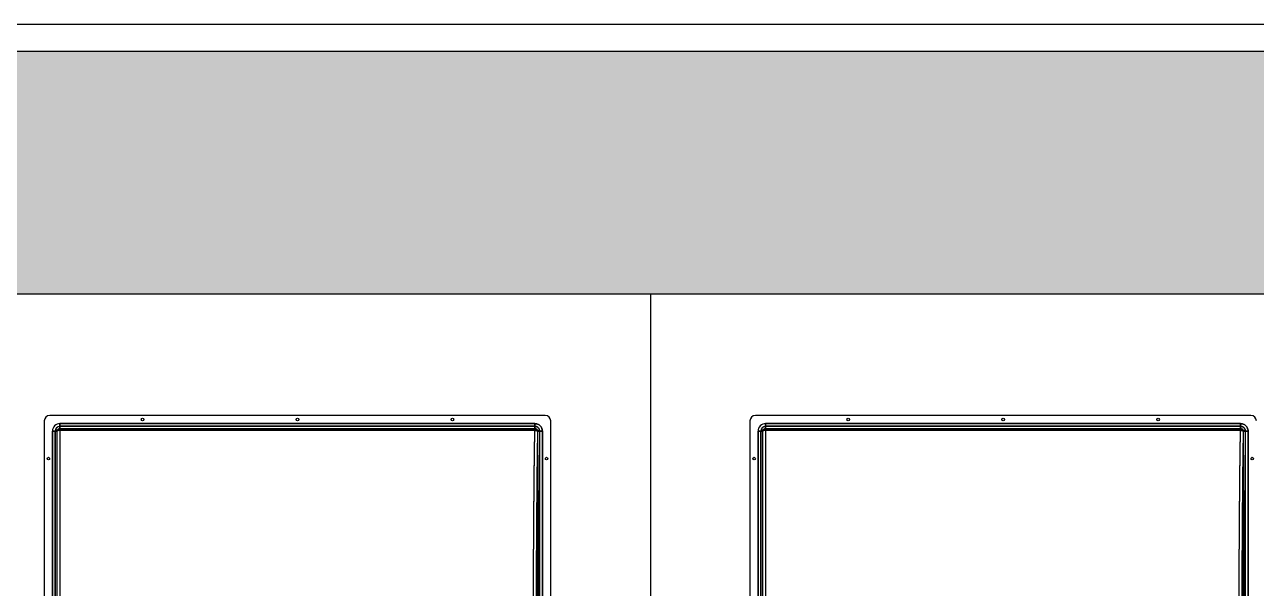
# Model space of a CAD drawing. Extents: x -36.1 to 57, y 1.4 to 46.9.
# Drawn here: x 29.9 to 32.186, y 5.504 to 6.55 of the extents above; entities that cross this region are included whole.
import ezdxf

# ---------------------------------------------------------------- set-up
doc = ezdxf.new("R2010")
doc.units = 0
doc.header["$LTSCALE"] = 0.02
for name, color, linetype in [('A-HACHU', 250, 'CONTINUOUS'), ('CARENAGEM', 1, 'CONTINUOUS'), ('DIVISORIA', 5, 'CONTINUOUS'), ('PAREDES', 7, 'CONTINUOUS')]:
    doc.layers.add(name, color=color, linetype=linetype)

msp = doc.modelspace()

# ---------------------------------------------------------------- hatches: boundary and pattern name
at = {"layer": 'A-HACHU'}
h = msp.add_hatch(dxfattribs=at)
h.set_pattern_fill('HONEY', color=256, scale=0.02, angle=0.01, style=0)
h.paths.add_polyline_path([(26.8311, 6.5005), (26.8311, 3.9659), (27.1311, 3.7356), (27.1311, 6.0505), (37.6119, 6.0505), (37.6119, 3.6505), (37.9119, 3.6505), (37.9119, 6.5005)])

# ---------------------------------------------------------------- linework, layer by layer
at = {"layer": 'CARENAGEM', "linetype": 'Continuous'}
for p, q in [((29.9364, 5.8148), (29.9364, 3.7948)), ((29.9364, 5.8148), (29.9364, 3.7948)), ((29.9364, 5.8148), (29.9364, 5.8148)), ((30.8664, 5.8248), (29.9464, 5.8248)), ((30.8664, 5.8248), (29.9464, 5.8248)), ((29.9464, 5.8248), (29.9464, 5.8248)), ((30.847, 5.8098), (29.9654, 5.8098)), ((29.9654, 5.8098), (30.847, 5.8098)), ((29.9654, 5.8048), (29.9654, 5.8098)), ((29.9654, 5.8098), (29.9654, 5.8008)), ((30.847, 5.8048), (30.847, 5.8098)), ((30.847, 5.8098), (30.847, 5.8008)), ((30.8664, 5.8248), (30.8664, 5.8248)), ((30.8764, 3.7948), (30.8764, 5.8148)), ((30.8764, 3.7948), (30.8764, 5.8148)), ((30.8764, 5.8148), (30.8764, 5.8148)), ((31.2464, 5.8148), (31.2464, 3.7948)), ((31.2464, 5.8148), (31.2464, 3.7948)), ((31.2464, 5.8148), (31.2464, 5.8148)), ((32.1764, 5.8248), (31.2564, 5.8248)), ((32.1764, 5.8248), (31.2564, 5.8248)), ((31.2564, 5.8248), (31.2564, 5.8248)), ((31.2754, 5.8098), (32.1571, 5.8098)), ((32.1571, 5.8098), (31.2754, 5.8098)), ((31.2754, 5.8098), (31.2754, 5.8008)), ((31.2754, 5.8048), (31.2754, 5.8098)), ((32.1571, 5.8098), (32.1571, 5.8008)), ((32.1571, 5.8048), (32.1571, 5.8098)), ((32.1764, 5.8248), (32.1764, 5.8248)), ((29.9514, 5.7958), (29.9514, 3.8138)), ((29.9514, 3.8138), (29.9514, 5.7958)), ((29.9564, 5.7958), (29.9514, 5.7958)), ((29.9514, 5.7958), (29.9604, 5.7958)), ((29.9564, 5.7958), (29.9564, 3.8138)), ((29.9564, 3.8138), (29.9564, 5.7958)), ((29.9564, 5.7958), (29.9564, 5.7958)), ((29.9604, 3.8138), (29.9604, 5.7958)), ((29.9604, 3.8138), (29.9604, 5.7958)), ((29.9604, 5.7958), (29.9604, 5.7958)), ((30.847, 5.8048), (29.9654, 5.8048)), ((29.9654, 5.8048), (30.8467, 5.8048)), ((29.9654, 5.8048), (29.9654, 5.8048)), ((29.9654, 5.7984), (29.9654, 5.8048)), ((29.9654, 5.8008), (30.847, 5.8008)), ((29.9654, 5.8008), (30.8467, 5.8008)), ((29.9654, 5.8008), (29.9654, 5.8008)), ((29.9654, 5.7972), (29.9654, 5.8008)), ((29.9654, 5.7984), (29.9654, 3.8111)), ((30.8467, 5.7984), (29.9654, 5.7984)), ((29.9654, 5.7972), (29.9654, 3.8123)), ((30.8467, 5.7972), (29.9654, 5.7972)), ((30.8467, 5.8048), (30.847, 5.8048)), ((30.8467, 5.7984), (30.8467, 5.8048)), ((30.8467, 5.8008), (30.847, 5.8008)), ((30.8467, 5.7972), (30.8467, 5.8008)), ((30.852, 5.7958), (30.8517, 5.7958)), ((30.852, 5.7958), (30.852, 3.8138)), ((30.852, 5.7958), (30.861, 5.7958)), ((30.856, 5.7958), (30.8557, 5.7958)), ((30.856, 3.8138), (30.856, 5.7958)), ((30.861, 5.7958), (30.856, 5.7958)), ((30.861, 3.8138), (30.861, 5.7958)), ((30.861, 5.7958), (30.861, 3.8138)), ((31.2614, 3.8138), (31.2614, 5.7958)), ((31.2614, 5.7958), (31.2614, 3.8138)), ((31.2614, 5.7958), (31.2704, 5.7958)), ((31.2664, 5.7958), (31.2614, 5.7958)), ((31.2664, 3.8138), (31.2664, 5.7958)), ((31.2664, 5.7958), (31.2664, 3.8138)), ((31.2664, 5.7958), (31.2664, 5.7958)), ((31.2704, 3.8138), (31.2704, 5.7958)), ((31.2704, 3.8138), (31.2704, 5.7958)), ((31.2704, 5.7958), (31.2704, 5.7958)), ((31.2754, 5.8048), (32.1568, 5.8048)), ((32.1571, 5.8048), (31.2754, 5.8048)), ((31.2754, 5.7984), (31.2754, 5.8048)), ((31.2754, 5.8048), (31.2754, 5.8048)), ((31.2754, 5.8008), (32.1568, 5.8008)), ((31.2754, 5.8008), (32.1571, 5.8008)), ((31.2754, 5.7972), (31.2754, 5.8008)), ((31.2754, 5.8008), (31.2754, 5.8008)), ((32.1568, 5.7984), (31.2754, 5.7984)), ((31.2754, 5.7984), (31.2754, 3.8111)), ((32.1568, 5.7972), (31.2754, 5.7972)), ((31.2754, 5.7972), (31.2754, 3.8123)), ((32.1568, 5.7984), (32.1568, 5.8048)), ((32.1568, 5.8048), (32.1571, 5.8048)), ((32.1568, 5.7972), (32.1568, 5.8008)), ((32.1568, 5.8008), (32.1571, 5.8008)), ((32.1621, 5.7958), (32.1618, 5.7958)), ((32.1621, 5.7958), (32.1621, 3.8138)), ((32.1621, 5.7958), (32.1711, 5.7958)), ((32.1661, 5.7958), (32.1658, 5.7958)), ((32.1661, 3.8138), (32.1661, 5.7958)), ((32.1711, 5.7958), (32.1661, 5.7958)), ((32.1711, 5.7958), (32.1711, 3.8138)), ((32.1711, 3.8138), (32.1711, 5.7958))]:
    msp.add_line(p, q, dxfattribs=at)
at = {"layer": 'CARENAGEM', "linetype": 'Continuous', "flags": 128}
for points in [[(30.861, 5.7958), (30.8609, 5.7975), (30.8606, 5.7991), (30.8601, 5.8007), (30.8594, 5.8023), (30.8586, 5.8037), (30.8575, 5.8051), (30.8563, 5.8062), (30.855, 5.8073), (30.8535, 5.8082), (30.852, 5.8089), (30.8504, 5.8094), (30.8487, 5.8097), (30.847, 5.8098)], [(30.847, 5.8098), (30.8487, 5.8097), (30.8504, 5.8094), (30.852, 5.8089), (30.8535, 5.8082), (30.855, 5.8073), (30.8563, 5.8062), (30.8575, 5.8051), (30.8586, 5.8037), (30.8594, 5.8023), (30.8601, 5.8007), (30.8606, 5.7991), (30.8609, 5.7975), (30.861, 5.7958)], [(32.1571, 5.8098), (32.1588, 5.8097), (32.1605, 5.8094), (32.1621, 5.8089), (32.1636, 5.8082), (32.1651, 5.8073), (32.1664, 5.8062), (32.1676, 5.8051), (32.1687, 5.8037), (32.1695, 5.8023), (32.1702, 5.8007), (32.1707, 5.7991), (32.171, 5.7975), (32.1711, 5.7958)], [(32.1711, 5.7958), (32.171, 5.7975), (32.1707, 5.7991), (32.1702, 5.8007), (32.1695, 5.8023), (32.1687, 5.8037), (32.1676, 5.8051), (32.1664, 5.8062), (32.1651, 5.8073), (32.1636, 5.8082), (32.1621, 5.8089), (32.1605, 5.8094), (32.1588, 5.8097), (32.1571, 5.8098)], [(29.9654, 5.7984), (29.9639, 5.7984), (29.9626, 5.7983), (29.9613, 5.7981), (29.9601, 5.7979), (29.959, 5.7976), (29.9581, 5.7973), (29.9573, 5.797), (29.9568, 5.7966), (29.9565, 5.7962), (29.9564, 5.7958)], [(29.9654, 5.7972), (29.9644, 5.7972), (29.9634, 5.7971), (29.9626, 5.797), (29.9618, 5.7968), (29.9612, 5.7966), (29.9607, 5.7963), (29.9605, 5.7961), (29.9604, 5.7958)], [(30.8467, 3.8111), (30.8459, 3.8992), (30.845, 3.9878), (30.8443, 4.0771), (30.8437, 4.1669), (30.8431, 4.2572), (30.8427, 4.3478), (30.8423, 4.4388), (30.842, 4.5301), (30.8418, 4.6215), (30.8416, 4.7131), (30.8416, 4.8048), (30.8416, 4.8964), (30.8418, 4.988), (30.842, 5.0795), (30.8423, 5.1707), (30.8427, 5.2617), (30.8431, 5.3524), (30.8437, 5.4426), (30.8443, 5.5324), (30.845, 5.6217), (30.8459, 5.7104), (30.8467, 5.7984)], [(30.8467, 3.8123), (30.8459, 3.9002), (30.845, 3.9888), (30.8443, 4.078), (30.8437, 4.1677), (30.8431, 4.2578), (30.8427, 4.3484), (30.8423, 4.4393), (30.842, 4.5304), (30.8418, 4.6217), (30.8416, 4.7132), (30.8416, 4.8048), (30.8416, 4.8963), (30.8418, 4.9878), (30.842, 5.0791), (30.8423, 5.1703), (30.8427, 5.2612), (30.8431, 5.3517), (30.8437, 5.4419), (30.8443, 5.5316), (30.845, 5.6207), (30.8459, 5.7093), (30.8467, 5.7972)], [(30.8517, 5.7958), (30.8508, 5.708), (30.85, 5.6195), (30.8493, 5.5305), (30.8487, 5.4409), (30.8481, 5.3509), (30.8477, 5.2605), (30.8473, 5.1698), (30.847, 5.0787), (30.8467, 4.9875), (30.8466, 4.8962), (30.8466, 4.8048), (30.8466, 4.7134), (30.8467, 4.622), (30.847, 4.5308), (30.8473, 4.4398), (30.8477, 4.349), (30.8481, 4.2586), (30.8487, 4.1686), (30.8493, 4.079), (30.85, 3.99), (30.8508, 3.9016), (30.8517, 3.8138)], [(30.8467, 5.8048), (30.8482, 5.8047), (30.8495, 5.8043), (30.8508, 5.8038), (30.852, 5.8031), (30.8531, 5.8021), (30.854, 5.8011), (30.8548, 5.7999), (30.8553, 5.7986), (30.8556, 5.7972), (30.8557, 5.7958)], [(30.8467, 5.8008), (30.8477, 5.8007), (30.8487, 5.8004), (30.8495, 5.7999), (30.8503, 5.7993), (30.8509, 5.7985), (30.8514, 5.7977), (30.8516, 5.7967), (30.8517, 5.7958)], [(30.8467, 5.7984), (30.8481, 5.7984), (30.8495, 5.7982), (30.8507, 5.7981), (30.8519, 5.7979), (30.853, 5.7976), (30.8539, 5.7973), (30.8547, 5.7969), (30.8552, 5.7966), (30.8556, 5.7962), (30.8557, 5.7958)], [(30.8467, 5.7972), (30.8477, 5.7972), (30.8486, 5.7971), (30.8495, 5.797), (30.8502, 5.7968), (30.8508, 5.7966), (30.8513, 5.7963), (30.8516, 5.796), (30.8517, 5.7958)], [(30.856, 5.7958), (30.8559, 5.7972), (30.8556, 5.7986), (30.8551, 5.7999), (30.8543, 5.8011), (30.8534, 5.8021), (30.8523, 5.8031), (30.8511, 5.8038), (30.8498, 5.8043), (30.8484, 5.8047), (30.847, 5.8048)], [(30.847, 5.8008), (30.848, 5.8007), (30.849, 5.8004), (30.8498, 5.7999), (30.8506, 5.7993), (30.8512, 5.7985), (30.8517, 5.7977), (30.852, 5.7967), (30.852, 5.7958)], [(30.8557, 5.7958), (30.8548, 5.708), (30.854, 5.6195), (30.8533, 5.5305), (30.8527, 5.4409), (30.8521, 5.3509), (30.8516, 5.2605), (30.8513, 5.1698), (30.851, 5.0787), (30.8507, 4.9875), (30.8506, 4.8962), (30.8506, 4.8048), (30.8506, 4.7134), (30.8507, 4.622), (30.851, 4.5308), (30.8513, 4.4398), (30.8516, 4.349), (30.8521, 4.2586), (30.8527, 4.1686), (30.8533, 4.079), (30.854, 3.99), (30.8548, 3.9016), (30.8557, 3.8138)], [(31.2754, 5.7984), (31.274, 5.7984), (31.2727, 5.7983), (31.2714, 5.7981), (31.2702, 5.7979), (31.2691, 5.7976), (31.2682, 5.7973), (31.2674, 5.797), (31.2669, 5.7966), (31.2666, 5.7962), (31.2664, 5.7958)], [(31.2754, 5.7972), (31.2745, 5.7972), (31.2735, 5.7971), (31.2727, 5.797), (31.2719, 5.7968), (31.2713, 5.7966), (31.2708, 5.7963), (31.2705, 5.7961), (31.2704, 5.7958)], [(32.1568, 3.8111), (32.1559, 3.8992), (32.1551, 3.9878), (32.1544, 4.0771), (32.1538, 4.1669), (32.1532, 4.2572), (32.1527, 4.3478), (32.1524, 4.4388), (32.1521, 4.5301), (32.1518, 4.6215), (32.1517, 4.7131), (32.1517, 4.8048), (32.1517, 4.8964), (32.1518, 4.988), (32.1521, 5.0795), (32.1524, 5.1707), (32.1527, 5.2617), (32.1532, 5.3524), (32.1538, 5.4426), (32.1544, 5.5324), (32.1551, 5.6217), (32.1559, 5.7104), (32.1568, 5.7984)], [(32.1568, 3.8123), (32.1559, 3.9002), (32.1551, 3.9888), (32.1544, 4.078), (32.1538, 4.1677), (32.1532, 4.2578), (32.1527, 4.3484), (32.1524, 4.4393), (32.1521, 4.5304), (32.1518, 4.6217), (32.1517, 4.7132), (32.1517, 4.8048), (32.1517, 4.8963), (32.1518, 4.9878), (32.1521, 5.0791), (32.1524, 5.1703), (32.1527, 5.2612), (32.1532, 5.3517), (32.1538, 5.4419), (32.1544, 5.5316), (32.1551, 5.6207), (32.1559, 5.7093), (32.1568, 5.7972)], [(32.1618, 5.7958), (32.1609, 5.708), (32.1601, 5.6195), (32.1594, 5.5305), (32.1588, 5.4409), (32.1582, 5.3509), (32.1577, 5.2605), (32.1574, 5.1698), (32.1571, 5.0787), (32.1568, 4.9875), (32.1567, 4.8962), (32.1567, 4.8048), (32.1567, 4.7134), (32.1568, 4.622), (32.1571, 4.5308), (32.1574, 4.4398), (32.1577, 4.349), (32.1582, 4.2586), (32.1588, 4.1686), (32.1594, 4.079), (32.1601, 3.99), (32.1609, 3.9016), (32.1618, 3.8138)], [(32.1568, 5.8048), (32.1582, 5.8047), (32.1596, 5.8043), (32.1609, 5.8038), (32.1621, 5.8031), (32.1632, 5.8021), (32.1641, 5.8011), (32.1649, 5.7999), (32.1654, 5.7986), (32.1657, 5.7972), (32.1658, 5.7958)], [(32.1568, 5.8008), (32.1578, 5.8007), (32.1587, 5.8004), (32.1596, 5.7999), (32.1604, 5.7993), (32.161, 5.7985), (32.1615, 5.7977), (32.1617, 5.7967), (32.1618, 5.7958)], [(32.1568, 5.7984), (32.1582, 5.7984), (32.1596, 5.7982), (32.1608, 5.7981), (32.162, 5.7979), (32.1631, 5.7976), (32.164, 5.7973), (32.1648, 5.7969), (32.1653, 5.7966), (32.1657, 5.7962), (32.1658, 5.7958)], [(32.1568, 5.7972), (32.1578, 5.7972), (32.1587, 5.7971), (32.1596, 5.797), (32.1603, 5.7968), (32.1609, 5.7966), (32.1614, 5.7963), (32.1617, 5.796), (32.1618, 5.7958)], [(32.1661, 5.7958), (32.166, 5.7972), (32.1657, 5.7986), (32.1652, 5.7999), (32.1644, 5.8011), (32.1635, 5.8021), (32.1624, 5.8031), (32.1612, 5.8038), (32.1599, 5.8043), (32.1585, 5.8047), (32.1571, 5.8048)], [(32.1571, 5.8008), (32.1581, 5.8007), (32.159, 5.8004), (32.1599, 5.7999), (32.1607, 5.7993), (32.1613, 5.7985), (32.1618, 5.7977), (32.162, 5.7967), (32.1621, 5.7958)], [(32.1658, 5.7958), (32.1649, 5.708), (32.1641, 5.6195), (32.1634, 5.5305), (32.1628, 5.4409), (32.1622, 5.3509), (32.1617, 5.2605), (32.1614, 5.1698), (32.1611, 5.0787), (32.1608, 4.9875), (32.1607, 4.8962), (32.1607, 4.8048), (32.1607, 4.7134), (32.1608, 4.622), (32.1611, 4.5308), (32.1614, 4.4398), (32.1617, 4.349), (32.1622, 4.2586), (32.1628, 4.1686), (32.1634, 4.079), (32.1641, 3.99), (32.1649, 3.9016), (32.1658, 3.8138)]]:
    msp.add_lwpolyline(points, dxfattribs=at)
at = {"layer": 'CARENAGEM', "linetype": 'Continuous'}
for centre in [(30.1189, 5.8173), (30.1189, 5.8173), (30.4064, 5.8173), (30.4064, 5.8173), (30.6939, 5.8173), (30.6939, 5.8173), (31.4289, 5.8173), (31.4289, 5.8173), (31.7164, 5.8173), (31.7164, 5.8173), (32.0039, 5.8173), (32.0039, 5.8173), (29.9439, 5.7448), (29.9439, 5.7448), (30.8689, 5.7448), (30.8689, 5.7448), (31.2539, 5.7448), (31.2539, 5.7448), (32.1789, 5.7448), (32.1789, 5.7448)]:
    msp.add_circle(centre, 0.0025, dxfattribs=at)
for centre, radius, start, end in [((29.9464, 5.8148), 0.01, 90, 180), ((29.9464, 5.8148), 0.01, 90, 180), ((29.9654, 5.7958), 0.014, 90, 180), ((29.9654, 5.7958), 0.014, 90, 180), ((30.8664, 5.8148), 0.01, 0, 90), ((30.8664, 5.8148), 0.01, 0, 90), ((31.2564, 5.8148), 0.01, 90, 180), ((31.2564, 5.8148), 0.01, 90, 180), ((31.2754, 5.7958), 0.014, 90, 180), ((31.2754, 5.7958), 0.014, 90, 180), ((32.1764, 5.8148), 0.01, 0, 90), ((32.1764, 5.8148), 0.01, 0, 90), ((29.9654, 5.7958), 0.009, 90, 180), ((29.9654, 5.7958), 0.009, 90, 180), ((29.9654, 5.7958), 0.005, 90, 180), ((29.9654, 5.7958), 0.005, 90, 180), ((31.2754, 5.7958), 0.009, 90, 180), ((31.2754, 5.7958), 0.009, 90, 180), ((31.2754, 5.7958), 0.005, 90, 180), ((31.2754, 5.7958), 0.005, 90, 180)]:
    msp.add_arc(centre, radius, start, end, dxfattribs=at)
at = {"layer": 'DIVISORIA', "linetype": 'Continuous'}
for p, q in [((27.1311, 6.0505), (37.6119, 6.0505)), ((31.0614, 6.0505), (31.0614, 3.6505))]:
    msp.add_line(p, q, dxfattribs=at)
at = {"layer": 'PAREDES'}
for p, q in [((37.9119, 6.5505), (25.9039, 6.5505)), ((37.9119, 6.5005), (25.9039, 6.5005))]:
    msp.add_line(p, q, dxfattribs=at)

doc.saveas('drawing.dxf')
